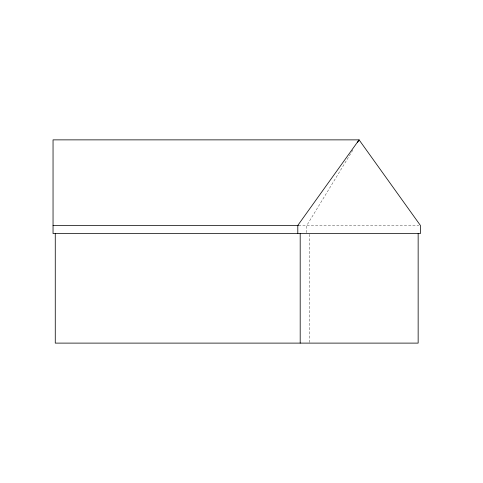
<?xml version="1.0" encoding="UTF-8"?>
<svg xmlns="http://www.w3.org/2000/svg" width="483" height="483" viewBox="0 0 483 483"><rect width="100%" height="100%" fill="white"/><g stroke="black" fill="none" stroke-linecap="round" stroke-linejoin="round"><path stroke-width="0.36" stroke-dasharray="2.42 1.81" d="M352.801 150.153L306.82 225.398L306.82 233.585M298.536 225.398L418.87 225.398M309.205 234.333L309.205 342.362"/><path stroke-width="0.72" d="M357.523 142.437L359.092 139.865L420.379 225.398L420.379 233.585L53.045 233.585L53.045 139.865L359.092 139.865L297.806 225.398L297.806 233.585M53.045 225.398L298.536 225.398M418.151 233.585L418.151 343.111L55.267 343.111L55.267 233.585M300.191 233.585L300.191 343.111"/></g></svg>
